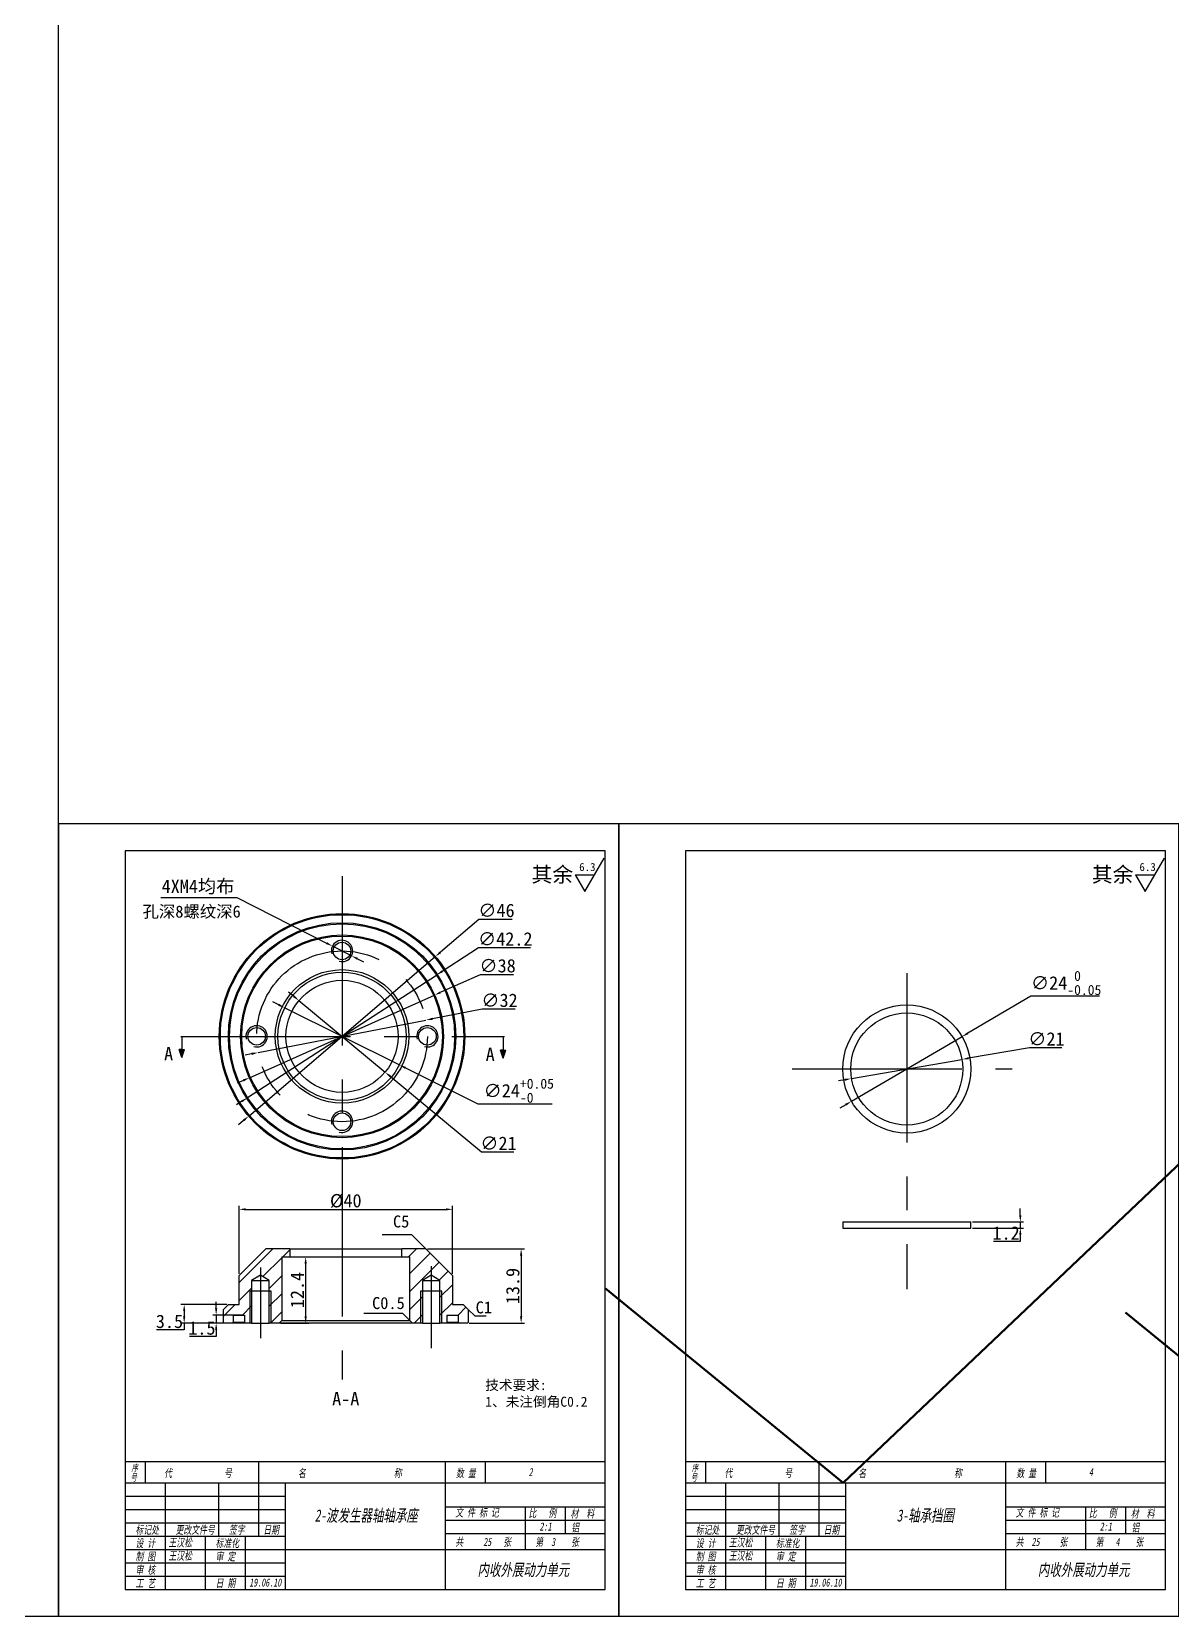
# Model space of a CAD drawing. Header units: millimetres. Extents: x 8840 to 20870, y -7456 to 1741.
# Drawn here: x 11779.9 to 11993.7, y -6249.8 to -5952.8 of the extents above; entities that cross this region are included whole.
import ezdxf

# ---------------------------------------------------------------- set-up
doc = ezdxf.new("R2010")
doc.units = ezdxf.units.MM
doc.linetypes.add('CENTER', pattern=[50.8, 31.75, -6.35, 6.35, -6.35])
doc.layers.get('0').update_dxf_attribs({"lineweight": 25})
for name, color, linetype in [('中心线', 5, 'CENTER'), ('临时线', 6, 'Continuous'), ('剖面线', 3, 'Continuous'), ('尺寸', 4, 'Continuous'), ('尺寸标注', 4, 'Continuous'), ('文字', 7, 'Continuous'), ('细实线', 2, 'Continuous')]:
    doc.layers.add(name, color=color, linetype=linetype)
doc.layers.add('粗实线', color=7, linetype='Continuous', lineweight=25)
doc.styles.get("Standard").update_dxf_attribs({"font": ''})
doc.styles.add('样式 2', font='', dxfattribs={"width": 0.7, "oblique": 10})
doc.styles.get('Standard').set_extended_font_data('SimSun')
doc.styles.get('样式 2').set_extended_font_data('SimSun')
doc.dimstyles.new('ISO-25 2.1', dxfattribs={"dimscale": 0.5, "dimtxt": 5, "dimasz": 2.5, "dimexe": 1.25, "dimexo": 0.625, "dimtad": 1, "dimtoh": 1, "dimdec": 1, "dimdsep": 46, "dimtxsty": 'Standard', "dimcen": 2.5, "dimclrt": 7, "dimadec": 0, "dimazin": 0, "dimtfac": 1, "dimtdec": 1, "dimtmove": 0, "dimatfit": 3, "dimfxl": 1, "dimarcsym": 0})

# ---------------------------------------------------------------- blocks, each defined once
blk = doc.blocks.new('ra')
at = {"layer": '细实线'}
for p, q in [((0, 0), (6, 10.39)), ((-3, 5.2), (0, 0)), ((-3, 5.2), (3, 5.2))]:
    blk.add_line(p, q, dxfattribs=at)
at = {"layer": '文字'}
blk.add_attdef('RA', (-1.78, 6.39), '', height=2.5, dxfattribs=at)
blk = doc.blocks.new('*D590')
at = {"layer": 'Defpoints', "color": 0}
for p in [(11855.55, -6126.18), (11820.58, -6156.07)]:
    blk.add_point(p, dxfattribs=at)
at = {"layer": '尺寸标注', "color": 0, "lineweight": -2}
for p, q in [((11863.72, -6119.2), (11856.5, -6125.37)), ((11869.98, -6119.2), (11863.72, -6119.2)), ((11820.58, -6156.07), (11855.55, -6126.18)), ((11819.63, -6156.88), (11818.68, -6157.69))]:
    blk.add_line(p, q, dxfattribs=at)
at = {"layer": '尺寸标注', "color": 0}
for points in [[(11856.36, -6125.21), (11856.63, -6125.53), (11855.55, -6126.18)], [(11819.5, -6156.72), (11819.77, -6157.04), (11820.58, -6156.07)]]:
    blk.add_solid(points, dxfattribs=at)
at = {"layer": '尺寸标注', "color": 7, "insert": (11867.01, -6117.54), "char_height": 2.5, "attachment_point": 5}
blk.add_mtext('∅46', dxfattribs=at)
blk = doc.blocks.new('*D591')
at = {"layer": 'Defpoints', "color": 0}
for p in [(11855.76, -6129.63), (11820.37, -6152.61)]:
    blk.add_point(p, dxfattribs=at)
at = {"layer": '尺寸标注', "color": 0, "lineweight": -2}
for p, q in [((11863.62, -6124.53), (11856.81, -6128.95)), ((11873.39, -6124.53), (11863.62, -6124.53)), ((11820.37, -6152.61), (11855.76, -6129.63)), ((11819.32, -6153.29), (11818.27, -6153.97))]:
    blk.add_line(p, q, dxfattribs=at)
at = {"layer": '尺寸标注', "color": 0}
for points in [[(11856.7, -6128.78), (11856.92, -6129.13), (11855.76, -6129.63)], [(11819.21, -6153.12), (11819.43, -6153.47), (11820.37, -6152.61)]]:
    blk.add_solid(points, dxfattribs=at)
at = {"layer": '尺寸标注', "color": 7, "insert": (11868.66, -6122.88), "char_height": 2.5, "attachment_point": 5}
blk.add_mtext('∅42.2', dxfattribs=at)
blk = doc.blocks.new('*D592')
at = {"layer": 'Defpoints', "color": 0}
for p in [(11855.41, -6133.38), (11820.72, -6148.87)]:
    blk.add_point(p, dxfattribs=at)
at = {"layer": '尺寸标注', "color": 0, "lineweight": -2}
for p, q in [((11863.94, -6129.57), (11856.56, -6132.87)), ((11870.18, -6129.57), (11863.94, -6129.57)), ((11820.72, -6148.87), (11855.41, -6133.38)), ((11819.58, -6149.38), (11818.43, -6149.89))]:
    blk.add_line(p, q, dxfattribs=at)
at = {"layer": '尺寸标注', "color": 0}
for points in [[(11856.47, -6132.68), (11856.64, -6133.06), (11855.41, -6133.38)], [(11819.49, -6149.19), (11819.66, -6149.57), (11820.72, -6148.87)]]:
    blk.add_solid(points, dxfattribs=at)
at = {"layer": '尺寸标注', "color": 7, "insert": (11867.22, -6127.91), "char_height": 2.5, "attachment_point": 5}
blk.add_mtext('∅38', dxfattribs=at)
blk = doc.blocks.new('*D593')
at = {"layer": 'Defpoints', "color": 0}
for p in [(11853.77, -6138.08), (11822.36, -6144.17)]:
    blk.add_point(p, dxfattribs=at)
at = {"layer": '尺寸标注', "color": 0, "lineweight": -2}
for p, q in [((11822.36, -6144.17), (11853.77, -6138.08)), ((11864.31, -6136.04), (11855, -6137.84)), ((11870.53, -6136.04), (11864.31, -6136.04)), ((11821.13, -6144.41), (11819.9, -6144.64))]:
    blk.add_line(p, q, dxfattribs=at)
at = {"layer": '尺寸标注', "color": 0}
for points in [[(11854.96, -6137.64), (11855.04, -6138.05), (11853.77, -6138.08)], [(11821.09, -6144.2), (11821.17, -6144.61), (11822.36, -6144.17)]]:
    blk.add_solid(points, dxfattribs=at)
at = {"layer": '尺寸标注', "color": 7, "insert": (11867.58, -6134.38), "char_height": 2.5, "attachment_point": 5}
blk.add_mtext('∅32', dxfattribs=at)
blk = doc.blocks.new('*D594')
at = {"layer": 'Defpoints', "color": 0}
for p in [(11827.32, -6135.78), (11848.81, -6146.47)]:
    blk.add_point(p, dxfattribs=at)
at = {"layer": '尺寸标注', "color": 0, "lineweight": -2}
for p, q in [((11826.2, -6135.22), (11825.08, -6134.66)), ((11827.32, -6135.78), (11848.81, -6146.47)), ((11863.56, -6153.81), (11849.93, -6147.03)), ((11877.45, -6153.81), (11863.56, -6153.81))]:
    blk.add_line(p, q, dxfattribs=at)
at = {"layer": '尺寸标注', "color": 0}
for points in [[(11826.3, -6135.03), (11826.11, -6135.41), (11827.32, -6135.78)], [(11850.02, -6146.84), (11849.83, -6147.22), (11848.81, -6146.47)]]:
    blk.add_solid(points, dxfattribs=at)
at = {"layer": '尺寸标注', "color": 7, "insert": (11871.19, -6151.31), "char_height": 2.5, "attachment_point": 5}
blk.add_mtext('\\A1;∅24{\\H1.875000;\\S+0.05^ -0;}', dxfattribs=at)
blk = doc.blocks.new('*D595')
at = {"layer": 'Defpoints', "color": 0}
for p in [(11829.99, -6134.42), (11846.14, -6147.83)]:
    blk.add_point(p, dxfattribs=at)
at = {"layer": '尺寸标注', "color": 0, "lineweight": -2}
for p, q in [((11829.03, -6133.62), (11828.06, -6132.82)), ((11829.99, -6134.42), (11846.14, -6147.83)), ((11864.19, -6162.82), (11847.1, -6148.63)), ((11870.27, -6162.82), (11864.19, -6162.82))]:
    blk.add_line(p, q, dxfattribs=at)
at = {"layer": '尺寸标注', "color": 0}
for points in [[(11829.16, -6133.46), (11828.89, -6133.78), (11829.99, -6134.42)], [(11847.24, -6148.47), (11846.97, -6148.79), (11846.14, -6147.83)]]:
    blk.add_solid(points, dxfattribs=at)
at = {"layer": '尺寸标注', "color": 7, "insert": (11867.39, -6161.16), "char_height": 2.5, "attachment_point": 5}
blk.add_mtext('∅21', dxfattribs=at)
blk = doc.blocks.new('*D596')
at = {"layer": 'Defpoints', "color": 0}
for p in [(11836.28, -6124.22), (11839.85, -6126.03)]:
    blk.add_point(p, dxfattribs=at)
at = {"layer": '尺寸标注', "color": 0, "lineweight": -2}
for p, q in [((11804.11, -6115.08), (11818.34, -6115.08)), ((11818.34, -6115.08), (11835.17, -6123.65)), ((11839.85, -6126.03), (11836.28, -6124.22)), ((11840.96, -6126.6), (11842.08, -6127.17))]:
    blk.add_line(p, q, dxfattribs=at)
at = {"layer": '尺寸标注', "color": 0}
for points in [[(11835.26, -6123.46), (11835.07, -6123.83), (11836.28, -6124.22)], [(11841.06, -6126.41), (11840.87, -6126.78), (11839.85, -6126.03)]]:
    blk.add_solid(points, dxfattribs=at)
at = {"layer": '尺寸标注', "color": 7, "insert": (11811.07, -6113.13), "char_height": 2.5, "attachment_point": 5}
blk.add_mtext('4XM4均布', dxfattribs=at)
blk = doc.blocks.new('*D597')
at = {"layer": 'Defpoints', "color": 0}
for p in [(11858.77, -6173.55), (11818.77, -6185.97), (11858.77, -6185.97)]:
    blk.add_point(p, dxfattribs=at)
at = {"layer": '尺寸标注', "color": 0, "lineweight": -2}
for p, q in [((11818.77, -6185.66), (11818.77, -6172.92)), ((11820.02, -6173.55), (11857.52, -6173.55)), ((11858.77, -6185.66), (11858.77, -6172.92))]:
    blk.add_line(p, q, dxfattribs=at)
at = {"layer": '尺寸标注', "color": 0}
for points in [[(11820.02, -6173.34), (11820.02, -6173.76), (11818.77, -6173.55)], [(11857.52, -6173.34), (11857.52, -6173.76), (11858.77, -6173.55)]]:
    blk.add_solid(points, dxfattribs=at)
at = {"layer": '尺寸标注', "color": 7, "insert": (11838.77, -6171.98), "char_height": 2.5, "attachment_point": 5}
blk.add_mtext('%%c40', dxfattribs=at)
blk = doc.blocks.new('*D598')
at = {"layer": 'Defpoints', "color": 0}
for p in [(11814.48, -6194.87), (11819.77, -6193.37), (11819.97, -6194.87)]:
    blk.add_point(p, dxfattribs=at)
at = {"layer": '尺寸标注', "color": 0, "lineweight": -2}
for p, q in [((11814.48, -6192.12), (11814.48, -6190.87)), ((11819.46, -6193.37), (11813.85, -6193.37)), ((11819.66, -6194.87), (11813.85, -6194.87)), ((11814.48, -6193.37), (11814.48, -6194.87)), ((11814.48, -6197.37), (11809.46, -6197.37)), ((11814.48, -6196.12), (11814.48, -6197.37))]:
    blk.add_line(p, q, dxfattribs=at)
at = {"layer": '尺寸标注', "color": 0}
for points in [[(11814.27, -6192.12), (11814.69, -6192.12), (11814.48, -6193.37)], [(11814.27, -6196.12), (11814.69, -6196.12), (11814.48, -6194.87)]]:
    blk.add_solid(points, dxfattribs=at)
at = {"layer": '尺寸标注', "color": 7, "insert": (11811.81, -6195.81), "char_height": 2.5, "attachment_point": 5}
blk.add_mtext('1.5', dxfattribs=at)
blk = doc.blocks.new('*D599')
at = {"layer": 'Defpoints', "color": 0}
for p in [(11816.77, -6191.37), (11808.49, -6194.87), (11815.97, -6194.87)]:
    blk.add_point(p, dxfattribs=at)
at = {"layer": '尺寸标注', "color": 0, "lineweight": -2}
for p, q in [((11816.46, -6191.37), (11807.86, -6191.37)), ((11815.66, -6194.87), (11807.86, -6194.87)), ((11808.49, -6192.62), (11808.49, -6193.62)), ((11808.49, -6194.87), (11808.49, -6196.12)), ((11808.49, -6196.12), (11803.27, -6196.12))]:
    blk.add_line(p, q, dxfattribs=at)
at = {"layer": '尺寸标注', "color": 0}
for points in [[(11808.28, -6192.62), (11808.7, -6192.62), (11808.49, -6191.37)], [(11808.28, -6193.62), (11808.7, -6193.62), (11808.49, -6194.87)]]:
    blk.add_solid(points, dxfattribs=at)
at = {"layer": '尺寸标注', "color": 7, "insert": (11805.73, -6194.56), "char_height": 2.5, "attachment_point": 5}
blk.add_mtext('3.5', dxfattribs=at)
blk = doc.blocks.new('*D600')
at = {"layer": 'Defpoints', "color": 0}
for p in [(11853.77, -6180.97), (11861.57, -6194.87), (11871.63, -6194.87)]:
    blk.add_point(p, dxfattribs=at)
at = {"layer": '尺寸标注', "color": 0, "lineweight": -2}
for p, q in [((11854.08, -6180.97), (11872.25, -6180.97)), ((11871.63, -6182.22), (11871.63, -6193.62)), ((11861.88, -6194.87), (11872.25, -6194.87))]:
    blk.add_line(p, q, dxfattribs=at)
at = {"layer": '尺寸标注', "color": 0}
for points in [[(11871.42, -6182.22), (11871.84, -6182.22), (11871.63, -6180.97)], [(11871.42, -6193.62), (11871.84, -6193.62), (11871.63, -6194.87)]]:
    blk.add_solid(points, dxfattribs=at)
at = {"layer": '尺寸标注', "color": 7, "insert": (11870.07, -6187.92), "char_height": 2.5, "attachment_point": 5, "rotation": 90}
blk.add_mtext('13.9', dxfattribs=at)
blk = doc.blocks.new('*D601')
at = {"layer": 'Defpoints', "color": 0}
for p in [(11826.77, -6182.47), (11826.27, -6194.87), (11831.25, -6194.87)]:
    blk.add_point(p, dxfattribs=at)
at = {"layer": '尺寸标注', "color": 0, "lineweight": -2}
for p, q in [((11827.08, -6182.47), (11831.87, -6182.47)), ((11831.25, -6183.72), (11831.25, -6193.62)), ((11826.58, -6194.87), (11831.87, -6194.87))]:
    blk.add_line(p, q, dxfattribs=at)
at = {"layer": '尺寸标注', "color": 0}
for points in [[(11831.04, -6183.72), (11831.46, -6183.72), (11831.25, -6182.47)], [(11831.04, -6193.62), (11831.46, -6193.62), (11831.25, -6194.87)]]:
    blk.add_solid(points, dxfattribs=at)
at = {"layer": '尺寸标注', "color": 7, "insert": (11829.69, -6188.67), "char_height": 2.5, "attachment_point": 5, "rotation": 90}
blk.add_mtext('12.4', dxfattribs=at)
blk = doc.blocks.new('*D602')
at = {"layer": 'Defpoints', "color": 0}
for p in [(11954.26, -6141.18), (11933.54, -6153.3)]:
    blk.add_point(p, dxfattribs=at)
at = {"layer": '尺寸标注', "color": 0, "lineweight": -2}
for p, q in [((11967.18, -6133.62), (11955.33, -6140.55)), ((11980.04, -6133.62), (11967.18, -6133.62)), ((11933.54, -6153.3), (11954.26, -6141.18)), ((11932.46, -6153.93), (11931.38, -6154.56))]:
    blk.add_line(p, q, dxfattribs=at)
at = {"layer": '尺寸标注', "color": 0}
for points in [[(11955.23, -6140.37), (11955.44, -6140.73), (11954.26, -6141.18)], [(11932.36, -6153.75), (11932.57, -6154.11), (11933.54, -6153.3)]]:
    blk.add_solid(points, dxfattribs=at)
at = {"layer": '尺寸标注', "color": 7, "insert": (11973.77, -6131.11), "char_height": 2.5, "attachment_point": 5}
blk.add_mtext('\\A1;∅24{\\H1.875000;\\S 0^ -0.05;}', dxfattribs=at)
blk = doc.blocks.new('*D603')
at = {"layer": 'Defpoints', "color": 0}
for p in [(11954.24, -6145.45), (11933.55, -6149.03)]:
    blk.add_point(p, dxfattribs=at)
at = {"layer": '尺寸标注', "color": 0, "lineweight": -2}
for p, q in [((11966.87, -6143.26), (11955.48, -6145.23)), ((11972.95, -6143.26), (11966.87, -6143.26)), ((11933.55, -6149.03), (11954.24, -6145.45)), ((11932.32, -6149.25), (11931.09, -6149.46))]:
    blk.add_line(p, q, dxfattribs=at)
at = {"layer": '尺寸标注', "color": 0}
for points in [[(11955.44, -6145.03), (11955.51, -6145.44), (11954.24, -6145.45)], [(11932.29, -6149.04), (11932.36, -6149.45), (11933.55, -6149.03)]]:
    blk.add_solid(points, dxfattribs=at)
at = {"layer": '尺寸标注', "color": 7, "insert": (11970.07, -6141.6), "char_height": 2.5, "attachment_point": 5}
blk.add_mtext('∅21', dxfattribs=at)
blk = doc.blocks.new('*D604')
at = {"layer": 'Defpoints', "color": 0}
for p in [(11955.9, -6175.92), (11955.9, -6177.07), (11965.18, -6177.07)]:
    blk.add_point(p, dxfattribs=at)
at = {"layer": '尺寸标注', "color": 0, "lineweight": -2}
for p, q in [((11965.18, -6174.67), (11965.18, -6173.42)), ((11956.21, -6175.92), (11965.8, -6175.92)), ((11956.21, -6177.07), (11965.8, -6177.07)), ((11965.18, -6175.92), (11965.18, -6177.07)), ((11965.18, -6179.57), (11960.16, -6179.57)), ((11965.18, -6178.32), (11965.18, -6179.57))]:
    blk.add_line(p, q, dxfattribs=at)
at = {"layer": '尺寸标注', "color": 0}
for points in [[(11964.97, -6174.67), (11965.39, -6174.67), (11965.18, -6175.92)], [(11964.97, -6178.32), (11965.39, -6178.32), (11965.18, -6177.07)]]:
    blk.add_solid(points, dxfattribs=at)
at = {"layer": '尺寸标注', "color": 7, "insert": (11962.51, -6178), "char_height": 2.5, "attachment_point": 5}
blk.add_mtext('1.2', dxfattribs=at)
blk = doc.blocks.new('CHECK_DWG')
at = {"layer": '粗实线', "color": 1, "linetype": 'ByBlock', "lineweight": 50}
blk.add_line((0, 0), (109.02, 103.6), dxfattribs=at)
at = {"layer": '粗实线', "color": 1, "linetype": 'ByBlock', "lineweight": 50, "ltscale": 2}
blk.add_line((-44.59, 36.45), (0, 0), dxfattribs=at)

msp = doc.modelspace()

# ---------------------------------------------------------------- hatches: boundary and pattern name
at = {"layer": '剖面线'}
h = msp.add_hatch(dxfattribs=at)
h.set_pattern_fill('ANSI31', color=256, scale=0.75, style=0)
h.set_pattern_definition([(45, (1161.1296, 326.4565), (-1.68379802, 1.68379802), [])])
h.paths.add_polyline_path([(11826.772, -6182.469), (11828.272, -6182.469), (11828.272, -6180.969), (11823.772, -6180.969), (11818.772, -6185.969), (11818.772, -6191.369), (11816.772, -6191.369), (11815.772, -6192.369), (11815.772, -6194.669), (11815.972, -6194.869), (11817.472, -6194.869), (11817.672, -6194.669), (11817.672, -6193.369), (11819.772, -6193.369), (11819.772, -6194.669), (11819.972, -6194.869), (11820.772, -6194.869), (11820.772, -6188.869), (11821.122, -6188.869), (11821.122, -6186.869), (11822.772, -6185.878), (11824.422, -6186.869), (11824.422, -6188.869), (11824.772, -6188.869), (11824.772, -6194.869), (11826.272, -6194.869), (11826.772, -6194.369)])
h.paths.add_polyline_path([(11853.772, -6180.969), (11849.272, -6180.969), (11849.272, -6182.469), (11850.772, -6182.469), (11850.772, -6194.369), (11851.272, -6194.869), (11852.772, -6194.869), (11852.772, -6188.869), (11853.122, -6188.869), (11853.122, -6186.869), (11854.772, -6185.878), (11856.422, -6186.869), (11856.422, -6188.869), (11856.772, -6188.869), (11856.772, -6194.869), (11857.572, -6194.869), (11857.772, -6194.669), (11857.772, -6193.369), (11859.872, -6193.369), (11859.872, -6194.669), (11860.072, -6194.869), (11861.572, -6194.869), (11861.772, -6194.669), (11861.772, -6192.369), (11860.772, -6191.369), (11858.772, -6191.369), (11858.772, -6185.969)])
h.paths.add_polyline_path([(11856.772, -6188.869), (11856.422, -6188.869), (11856.422, -6194.869), (11856.772, -6194.869)], flags=17)
h.paths.add_polyline_path([(11853.122, -6188.869), (11853.122, -6188.869), (11852.772, -6188.869), (11852.772, -6194.869), (11853.122, -6194.869)], flags=17)
h.paths.add_polyline_path([(11824.772, -6188.869), (11824.422, -6188.869), (11824.422, -6194.869), (11824.772, -6194.869)], flags=17)
h.paths.add_polyline_path([(11821.122, -6188.869), (11821.122, -6188.869), (11820.772, -6188.869), (11820.772, -6194.869), (11821.122, -6194.869)], flags=17)
at = {"layer": '粗实线'}
h = msp.add_hatch(color=256, dxfattribs=at)
h.paths.add_polyline_path([(11808.021, -6145.112), (11808.021, -6143.612), (11807.521, -6143.612)])
h.paths.add_polyline_path([(11808.021, -6145.112), (11808.521, -6143.612), (11808.021, -6143.612)])
h = msp.add_hatch(color=256, dxfattribs=at)
h.paths.add_polyline_path([(11868.29, -6145.23), (11868.29, -6143.73), (11867.79, -6143.73)])
h.paths.add_polyline_path([(11868.29, -6145.23), (11868.79, -6143.73), (11868.29, -6143.73)])

# ---------------------------------------------------------------- linework, layer by layer
for p, q in [((11887.41, -6106.324), (11797.41, -6106.324)), ((11797.41, -6106.324), (11797.41, -6244.824)), ((11887.41, -6244.824), (11887.41, -6106.324)), ((11992.41, -6106.324), (11902.41, -6106.324)), ((11902.41, -6106.324), (11902.41, -6244.824)), ((11992.41, -6244.824), (11992.41, -6106.324)), ((11797.41, -6220.824), (11887.41, -6220.824)), ((11801.16, -6220.824), (11801.16, -6224.824)), ((11822.41, -6220.824), (11822.41, -6224.824)), ((11857.41, -6220.824), (11857.41, -6244.824)), ((11864.91, -6220.824), (11864.91, -6224.824)), ((11902.41, -6220.824), (11992.41, -6220.824)), ((11906.16, -6220.824), (11906.16, -6224.824)), ((11927.41, -6220.824), (11927.41, -6224.824)), ((11962.41, -6220.824), (11962.41, -6244.824)), ((11969.91, -6220.824), (11969.91, -6224.824)), ((11797.41, -6224.824), (11887.41, -6224.824)), ((11827.41, -6224.824), (11827.41, -6244.824)), ((11902.41, -6224.824), (11992.41, -6224.824)), ((11932.41, -6224.824), (11932.41, -6244.824)), ((11857.41, -6229.324), (11887.41, -6229.324)), ((11962.41, -6229.324), (11992.41, -6229.324)), ((11797.41, -6232.324), (11827.41, -6232.324)), ((11902.41, -6232.324), (11932.41, -6232.324)), ((11827.41, -6237.324), (11887.41, -6237.324)), ((11932.41, -6237.324), (11992.41, -6237.324)), ((11797.41, -6244.824), (11887.41, -6244.824)), ((11902.41, -6244.824), (11992.41, -6244.824))]:
    msp.add_line(p, q)
for points in [[(11364.91, -6249.824), (11784.91, -6249.824), (11784.91, -5655.824), (11364.91, -5655.824)], [(11784.91, -6249.824), (11889.91, -6249.824), (11889.91, -6101.324), (11784.91, -6101.324)], [(11889.91, -6249.824), (11994.91, -6249.824), (11994.91, -6101.324), (11889.91, -6101.324)]]:
    msp.add_lwpolyline(points, close=True)
at = {"layer": '中心线'}
for p, q in [((11838.065, -6111.108), (11838.065, -6205.465)), ((11943.898, -6129.268), (11943.898, -6188.509)), ((11807.873, -6141.124), (11868.489, -6141.124)), ((11922.44, -6147.24), (11963.628, -6147.24)), ((11822.772, -6184.476), (11822.772, -6197.717)), ((11854.772, -6184.189), (11854.772, -6199.578))]:
    msp.add_line(p, q, dxfattribs=at)
msp.add_circle((11838.065, -6141.124), 16, dxfattribs=at)
at = {"layer": '临时线'}
for p, q in [((11804.91, -6224.824), (11804.91, -6244.824)), ((11814.91, -6224.824), (11814.91, -6234.824)), ((11822.41, -6224.824), (11822.41, -6234.824)), ((11909.91, -6224.824), (11909.91, -6244.824)), ((11919.91, -6224.824), (11919.91, -6234.824)), ((11927.41, -6224.824), (11927.41, -6234.824)), ((11797.41, -6227.324), (11827.41, -6227.324)), ((11902.41, -6227.324), (11932.41, -6227.324)), ((11797.41, -6229.824), (11827.41, -6229.824)), ((11872.391, -6229.324), (11872.391, -6237.324)), ((11879.891, -6229.324), (11879.891, -6234.324)), ((11902.41, -6229.824), (11932.41, -6229.824)), ((11977.391, -6229.324), (11977.391, -6237.324)), ((11984.891, -6229.324), (11984.891, -6234.324)), ((11857.41, -6231.824), (11887.41, -6231.824)), ((11962.41, -6231.824), (11992.41, -6231.824)), ((11797.41, -6234.824), (11827.41, -6234.824)), ((11812.41, -6234.824), (11812.41, -6244.824)), ((11819.91, -6234.824), (11819.91, -6244.824)), ((11857.41, -6234.324), (11887.41, -6234.324)), ((11902.41, -6234.824), (11932.41, -6234.824)), ((11917.41, -6234.824), (11917.41, -6244.824)), ((11924.91, -6234.824), (11924.91, -6244.824)), ((11962.41, -6234.324), (11992.41, -6234.324)), ((11797.41, -6237.324), (11827.41, -6237.324)), ((11797.41, -6239.824), (11827.41, -6239.824)), ((11902.41, -6237.324), (11932.41, -6237.324)), ((11902.41, -6239.824), (11932.41, -6239.824)), ((11797.41, -6242.324), (11827.41, -6242.324)), ((11902.41, -6242.324), (11932.41, -6242.324))]:
    msp.add_line(p, q, dxfattribs=at)
at = {"layer": '尺寸标注'}
for p, q in [((11851.136, -6178.333), (11845.616, -6178.333)), ((11853.772, -6180.969), (11851.136, -6178.333)), ((11861.772, -6192.369), (11862.94, -6193.533)), ((11849.455, -6193.051), (11842.181, -6193.051)), ((11850.772, -6194.369), (11849.455, -6193.051)), ((11862.94, -6193.533), (11865.107, -6193.533))]:
    msp.add_line(p, q, dxfattribs=at)
at = {"layer": '粗实线'}
for p, q in [((11808.021, -6141.112), (11808.021, -6145.112)), ((11868.29, -6141.23), (11868.29, -6145.23)), ((11808.021, -6143.612), (11807.521, -6143.612)), ((11808.021, -6145.112), (11807.521, -6143.612)), ((11808.021, -6145.112), (11808.021, -6143.612)), ((11808.021, -6143.612), (11808.521, -6143.612)), ((11808.021, -6145.112), (11808.521, -6143.612)), ((11868.29, -6143.73), (11867.79, -6143.73)), ((11868.29, -6145.23), (11867.79, -6143.73)), ((11868.29, -6145.23), (11868.29, -6143.73)), ((11868.29, -6143.73), (11868.79, -6143.73)), ((11868.29, -6145.23), (11868.79, -6143.73)), ((11931.898, -6175.916), (11931.898, -6177.066)), ((11931.898, -6175.916), (11943.898, -6175.916)), ((11931.898, -6177.066), (11943.898, -6177.066)), ((11943.898, -6175.916), (11955.898, -6175.916)), ((11943.898, -6177.066), (11955.898, -6177.066)), ((11955.898, -6177.066), (11955.898, -6175.916)), ((11823.772, -6180.969), (11818.772, -6185.969)), ((11828.272, -6180.969), (11823.772, -6180.969)), ((11826.772, -6182.469), (11828.272, -6182.469)), ((11826.772, -6182.469), (11826.772, -6194.369)), ((11828.272, -6180.969), (11828.272, -6182.469)), ((11828.272, -6180.969), (11849.272, -6180.969)), ((11828.272, -6182.469), (11849.272, -6182.469)), ((11849.272, -6182.469), (11849.272, -6180.969)), ((11853.772, -6180.969), (11849.272, -6180.969)), ((11849.272, -6182.469), (11850.772, -6182.469)), ((11850.772, -6194.369), (11850.772, -6182.469)), ((11858.772, -6185.969), (11853.772, -6180.969)), ((11818.772, -6191.369), (11818.772, -6185.969)), ((11822.772, -6185.878), (11821.122, -6186.869)), ((11824.422, -6186.869), (11822.772, -6185.878)), ((11854.772, -6185.878), (11853.122, -6186.869)), ((11856.422, -6186.869), (11854.772, -6185.878)), ((11858.772, -6185.969), (11858.772, -6191.369)), ((11821.122, -6188.869), (11820.772, -6188.869)), ((11821.122, -6186.869), (11821.122, -6194.869)), ((11821.122, -6186.869), (11824.422, -6186.869)), ((11824.422, -6188.869), (11821.122, -6188.869)), ((11824.422, -6194.869), (11824.422, -6186.869)), ((11824.772, -6188.869), (11824.422, -6188.869)), ((11853.122, -6188.869), (11852.772, -6188.869)), ((11853.122, -6186.869), (11853.122, -6194.869)), ((11853.122, -6186.869), (11856.422, -6186.869)), ((11856.421, -6188.869), (11853.122, -6188.869)), ((11856.422, -6194.869), (11856.422, -6186.869)), ((11856.772, -6188.869), (11856.422, -6188.869)), ((11816.772, -6191.369), (11815.772, -6192.369)), ((11815.772, -6192.369), (11815.772, -6194.669)), ((11816.772, -6191.369), (11818.772, -6191.369)), ((11858.772, -6191.369), (11860.772, -6191.369)), ((11860.772, -6191.369), (11861.772, -6192.369)), ((11861.772, -6194.669), (11861.772, -6192.369)), ((11815.772, -6194.669), (11815.972, -6194.869)), ((11817.472, -6194.869), (11815.972, -6194.869)), ((11817.472, -6194.869), (11817.672, -6194.669)), ((11819.972, -6194.869), (11817.472, -6194.869)), ((11817.672, -6193.369), (11819.772, -6193.369)), ((11817.672, -6193.369), (11817.672, -6194.669)), ((11817.672, -6194.669), (11819.772, -6194.669)), ((11819.772, -6193.369), (11819.772, -6194.669)), ((11819.772, -6194.669), (11819.972, -6194.869)), ((11821.122, -6194.869), (11819.972, -6194.869)), ((11821.122, -6194.869), (11824.422, -6194.869)), ((11826.272, -6194.869), (11824.422, -6194.869)), ((11826.272, -6194.869), (11826.772, -6194.369)), ((11851.272, -6194.869), (11826.272, -6194.869)), ((11826.772, -6194.369), (11850.772, -6194.369)), ((11850.772, -6194.369), (11851.272, -6194.869)), ((11853.122, -6194.869), (11851.272, -6194.869)), ((11853.122, -6194.869), (11856.422, -6194.869)), ((11857.572, -6194.869), (11856.422, -6194.869)), ((11857.572, -6194.869), (11857.772, -6194.669)), ((11860.072, -6194.869), (11857.572, -6194.869)), ((11857.772, -6194.669), (11857.772, -6193.369)), ((11857.772, -6193.369), (11859.872, -6193.369)), ((11857.772, -6194.669), (11859.872, -6194.669)), ((11859.872, -6194.669), (11859.872, -6193.369)), ((11859.872, -6194.669), (11860.072, -6194.869)), ((11861.572, -6194.869), (11860.072, -6194.869)), ((11861.572, -6194.869), (11861.772, -6194.669))]:
    msp.add_line(p, q, dxfattribs=at)
for centre, radius in [((11838.065, -6141.124), 23), ((11838.065, -6141.124), 22.8), ((11838.065, -6141.124), 21.3), ((11838.065, -6141.124), 21.1), ((11838.065, -6141.124), 19), ((11838.065, -6141.124), 18.8), ((11838.065, -6125.124), 1.65), ((11838.065, -6141.124), 12.5), ((11838.065, -6141.124), 12), ((11838.065, -6141.124), 10.5), ((11943.898, -6147.24), 12), ((11943.898, -6147.24), 10.5), ((11822.065, -6141.124), 1.65), ((11854.065, -6141.124), 1.65), ((11838.065, -6157.124), 1.65)]:
    msp.add_circle(centre, radius, dxfattribs=at)
msp.add_point((11838.065, -6125.124), dxfattribs=at)
at = {"layer": '细实线'}
for p, q in [((11820.772, -6188.869), (11820.772, -6194.869)), ((11824.772, -6194.869), (11824.772, -6188.869)), ((11852.772, -6188.869), (11852.772, -6194.869)), ((11856.772, -6194.869), (11856.772, -6188.869))]:
    msp.add_line(p, q, dxfattribs=at)
for centre in [(11838.065, -6125.124), (11822.065, -6141.124), (11854.065, -6141.124), (11838.065, -6157.124)]:
    msp.add_arc(centre, 2, 255, 195, dxfattribs=at)

# ---------------------------------------------------------------- block references
at = {"layer": '尺寸', "xscale": 0.5999999999985448, "yscale": 0.599999999999909, "zscale": 0.6}
for p in [(11883.576, -6113.97), (11988.576, -6113.97)]:
    msp.add_blockref('ra', p, dxfattribs=at).add_auto_attribs({'RA': '6.3'})
at = {"layer": '尺寸标注', "lineweight": 100}
for p in [(11932.002, -6224.824), (12029.482, -6229.324)]:
    msp.add_blockref('CHECK_DWG', p, dxfattribs=at)

# ---------------------------------------------------------------- texts
at = {"style": '样式 2', "oblique": 10, "width": 0.7}
for s, height, p in [('序', 1.25, (11798.614, -6222.673)), ('代             号', 1.5, (11804.744, -6223.76)), ('名                      称', 1.5, (11829.809, -6223.76)), ('数 量', 1.5, (11859.438, -6223.76)), ('2', 1.5, (11873.045, -6223.545)), ('序', 1.25, (11903.614, -6222.673)), ('代             号', 1.5, (11909.744, -6223.76)), ('名                      称', 1.5, (11934.809, -6223.76)), ('数 量', 1.5, (11964.438, -6223.76)), ('4', 1.5, (11978.045, -6223.545)), ('号', 1.25, (11798.441, -6224.45)), ('号', 1.25, (11903.441, -6224.45)), ('2-波发生器轴轴承座', 2.25, (11832.949, -6232.057)), ('文 件 标 记', 1.5, (11859.314, -6231.139)), ('比   例', 1.5, (11873.026, -6231.248)), ('材  料', 1.5, (11880.894, -6231.327)), ('3-轴承挡圈', 2.25, (11942.011, -6232.057)), ('文 件 标 记', 1.5, (11964.314, -6231.139)), ('比   例', 1.5, (11978.026, -6231.248)), ('材  料', 1.5, (11985.894, -6231.327)), ('标记处', 1.5, (11799.379, -6234.377)), ('更改文件号', 1.5, (11806.879, -6234.377)), ('签字', 1.5, (11816.879, -6234.377)), ('日期', 1.5, (11823.323, -6234.377)), ('2:1', 1.5, (11875.08, -6233.748)), ('铝', 1.5, (11881.033, -6233.969)), ('标记处', 1.5, (11904.379, -6234.377)), ('更改文件号', 1.5, (11911.879, -6234.377)), ('签字', 1.5, (11921.879, -6234.377)), ('日期', 1.5, (11928.323, -6234.377)), ('2:1', 1.5, (11980.08, -6233.748)), ('铝', 1.5, (11986.033, -6233.969)), ('设 计', 1.5, (11799.379, -6236.877)), ('王汉松', 1.5, (11805.545, -6236.748)), ('标准化', 1.5, (11814.379, -6236.877)), ('共     25   张', 1.5, (11859.314, -6236.639)), ('第  3    张', 1.5, (11874.295, -6236.639)), ('设 计', 1.5, (11904.379, -6236.877)), ('王汉松', 1.5, (11910.545, -6236.748)), ('标准化', 1.5, (11919.379, -6236.877)), ('共  25     张', 1.5, (11964.314, -6236.639)), ('第   4    张', 1.5, (11979.295, -6236.639)), ('制 图', 1.5, (11799.379, -6239.377)), ('王汉松', 1.5, (11805.545, -6239.248)), ('审 定', 1.5, (11814.379, -6239.377)), ('内收外展动力单元', 2.25, (11863.475, -6242.229)), ('制 图', 1.5, (11904.379, -6239.377)), ('王汉松', 1.5, (11910.545, -6239.248)), ('审 定', 1.5, (11919.379, -6239.377)), ('内收外展动力单元', 2.25, (11968.475, -6242.229)), ('工 艺', 1.5, (11799.379, -6244.377)), ('审 核', 1.5, (11799.379, -6241.877)), ('日 期', 1.5, (11814.379, -6244.377)), ('19.06.10', 1.5, (11820.683, -6244.247)), ('工 艺', 1.5, (11904.379, -6244.377)), ('审 核', 1.5, (11904.379, -6241.877)), ('日 期', 1.5, (11919.379, -6244.377)), ('19.06.10', 1.5, (11925.683, -6244.247))]:
    msp.add_text(s, height=height, dxfattribs=at).set_placement(p)
at = {"layer": '尺寸标注', "char_height": 2.25, "attachment_point": 1}
for s, insert in [('{\\C7;C5}', (11847.618, -6174.693)), ('{\\C7;C0.5}', (11843.699, -6189.987)), ('{\\C7;C1}', (11863.104, -6190.8))]:
    msp.add_mtext_dynamic_manual_height_columns(s, width=14.2971, gutter_width=18.824, heights=[0], dxfattribs=dict(at, insert=insert))
at = {"layer": '文字'}
for p in [(11873.584, -6112.212), (11978.584, -6112.212)]:
    msp.add_text('其余', height=2.85, dxfattribs=at).set_placement(p)
at = {"layer": '文字', "ltscale": 0.1, "insert": (11864.907, -6205.541), "char_height": 1.875, "width": 27.06984, "attachment_point": 1}
msp.add_mtext('{\\fSimSun|b0|i0|c134|p2;技术要求:\\P1、未注倒角C0.2}', dxfattribs=at)
at = {"layer": '粗实线'}
for s, width, insert, char_height, attachment_point in [('{\\C7;孔深8螺纹深6}', 59.83978, (11800.682, -6116.61), 2.25, 1), ('{\\C7;A}', 35.09452, (11806.415, -6143.148), 2.5, 3), ('{\\C7;A}', 35.09452, (11866.684, -6143.266), 2.5, 3), ('{\\C7;A-A}', 35.09452, (11836.214, -6207.788), 2.5, 1)]:
    msp.add_mtext_dynamic_manual_height_columns(s, width=width, gutter_width=18.824, heights=[0], dxfattribs=dict(at, insert=insert, char_height=char_height, attachment_point=attachment_point))

# ---------------------------------------------------------------- dimensions: what is measured, and where the dimension line sits
at = {"layer": '尺寸标注'}
dim = msp.add_diameter_dim_2p(p1=(11839.847, -6126.032), p2=(11836.283, -6124.217), text='4XM4均布', dimstyle='ISO-25 2.1', dxfattribs=at)
dim.commit()
dim.dimension.update_dxf_attribs({"geometry": '*D596', "text_midpoint": (11811.066, -6115.077), "dimtype": 163})
for p1, p2, picture, middle in [((11820.582, -6156.068), (11855.549, -6126.18), '*D590', (11867.007, -6119.195)), ((11820.368, -6152.614), (11855.763, -6129.635), '*D591', (11868.663, -6124.535)), ((11820.717, -6148.872), (11855.414, -6133.377), '*D592', (11867.217, -6129.567)), ((11822.358, -6144.169), (11853.773, -6138.079), '*D593', (11864.314, -6136.036)), ((11829.987, -6134.416), (11846.143, -6147.832), '*D595', (11867.389, -6162.821)), ((11933.552, -6149.033), (11954.244, -6145.446), '*D603', (11966.869, -6143.258))]:
    dim = msp.add_diameter_dim_2p(p1=p1, p2=p2, dimstyle='ISO-25 2.1', dxfattribs=at)
    dim.commit()
    dim.dimension.update_dxf_attribs({"geometry": picture, "text_midpoint": middle, "dimtype": 163})
for p1, p2, override, picture, middle in [((11933.54, -6153.299), (11954.256, -6141.18), {"dimgap": 0.625, "dimtol": 1, "dimlim": 0, "dimtm": 0.05, "dimtfac": 0.75, "dimtdec": 2, "dimtolj": 1}, '*D602', (11973.77, -6133.617)), ((11827.323, -6135.777), (11848.808, -6146.472), {"dimgap": 0.625, "dimtol": 1, "dimlim": 0, "dimtp": 0.05, "dimtm": 1e-09, "dimtfac": 0.75, "dimtdec": 2, "dimtolj": 1}, '*D594', (11871.191, -6153.813))]:
    dim = msp.add_diameter_dim_2p(p1=p1, p2=p2, dimstyle='ISO-25 2.1', override=override, dxfattribs=at)
    dim.commit()
    dim.dimension.update_dxf_attribs({"geometry": picture, "text_midpoint": middle, "dimtype": 163})
dim = msp.add_linear_dim(base=(11858.772, -6173.547), p1=(11818.772, -6185.969), p2=(11858.772, -6185.969), text='%%c40', dimstyle='ISO-25 2.1', dxfattribs=at)
dim.commit()
dim.dimension.update_dxf_attribs({"geometry": '*D597', "text_midpoint": (11838.772, -6171.985)})
for base, p1, p2, picture, middle in [((11965.176923436, -6177.06631134), (11955.898050595, -6175.91631134), (11955.898050595, -6177.06631134), '*D604', (11962.510256769, -6178.00381134)), ((11831.249, -6194.869), (11826.772, -6182.469), (11826.272, -6194.869), '*D601', (11829.687, -6188.669)), ((11871.629, -6194.869), (11853.772, -6180.969), (11861.572, -6194.869), '*D600', (11870.067, -6187.919)), ((11808.489, -6194.869), (11816.772, -6191.369), (11815.972, -6194.869), '*D599', (11805.725, -6194.556)), ((11814.48, -6194.869), (11819.772, -6193.369), (11819.972, -6194.869), '*D598', (11811.813, -6195.806))]:
    dim = msp.add_linear_dim(base=base, p1=p1, p2=p2, angle=90, dimstyle='ISO-25 2.1', dxfattribs=at)
    dim.commit()
    dim.dimension.update_dxf_attribs({"geometry": picture, "text_midpoint": middle})

doc.saveas('drawing.dxf')
